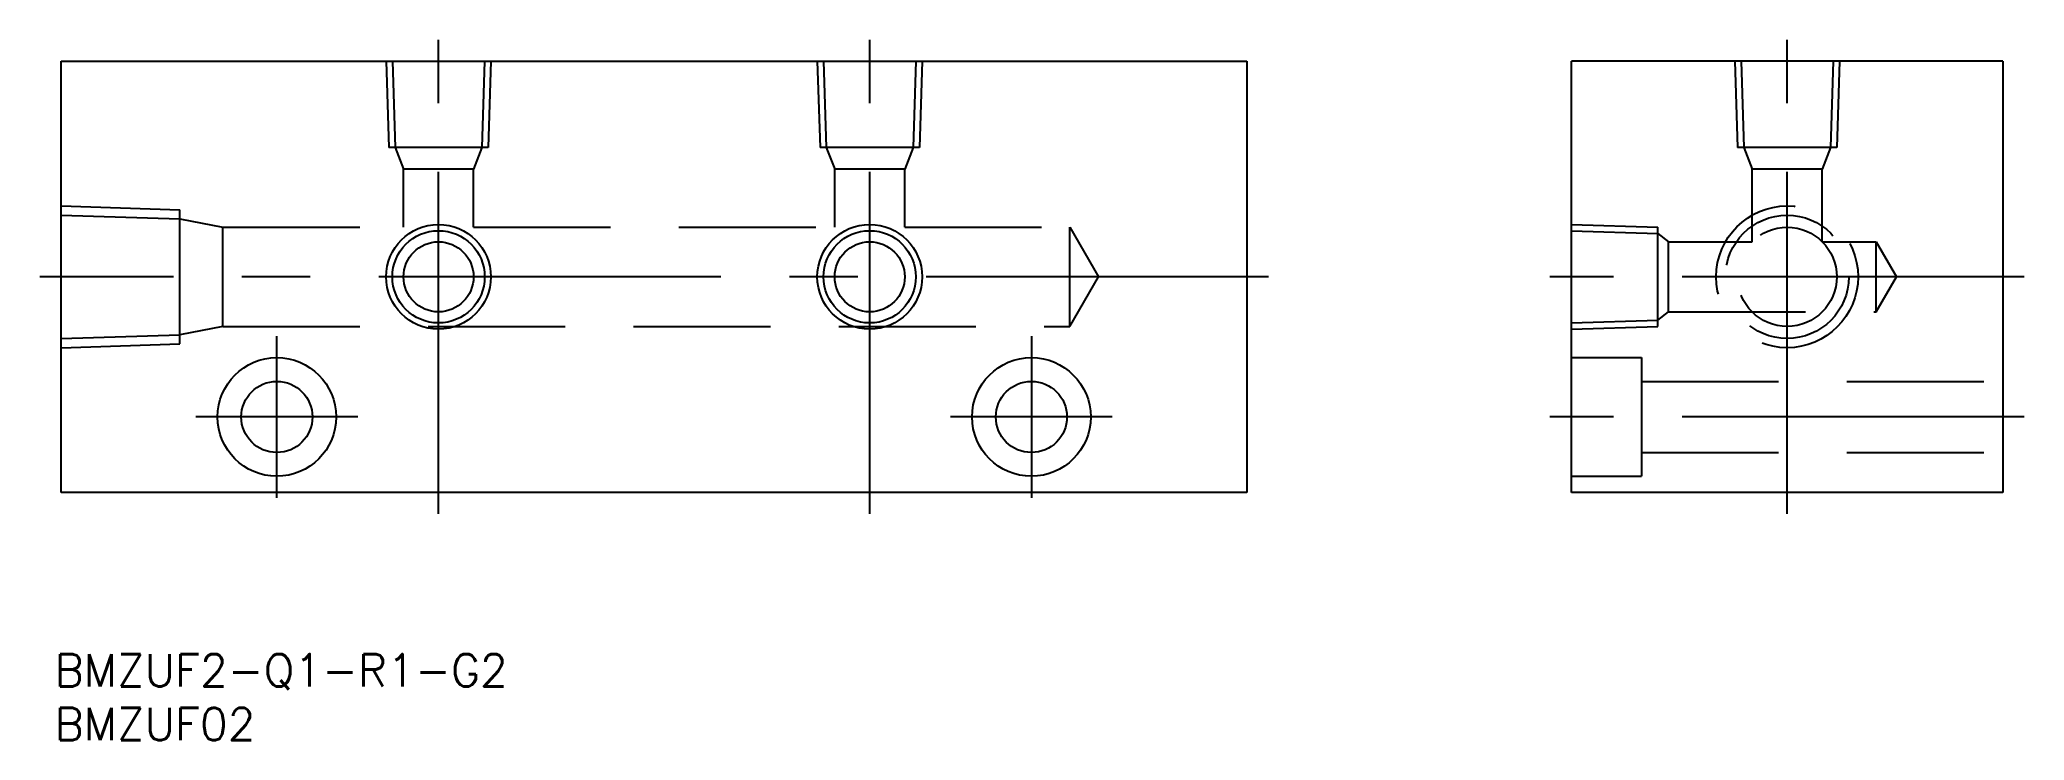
# Model space of a CAD drawing. Extents: x -2 to 182, y -23 to 42.
import ezdxf

# ---------------------------------------------------------------- set-up
doc = ezdxf.new("R2010")
doc.units = 0
doc.linetypes.add('CENTER', pattern=[50.8, 31.75, -6.35, 6.35, -6.35])
doc.linetypes.add('DASHED', pattern=[19.05, 12.7, -6.35])
doc.layers.get('0').update_dxf_attribs({"linetype": 'CONTINUOUS'})
doc.layers.add('CENTER', color=1, linetype='CONTINUOUS')
doc.styles.get("Standard").update_dxf_attribs({"font": 'txt.shx', "height": 3, "bigfont": 'bigfont.shx'})

# ---------------------------------------------------------------- blocks, each defined once
blk = doc.blocks.new('*U2')
at = {"color": 7, "linetype": 'CONTINUOUS'}
blk.add_text('BMZUF2-Q1-R1-G2', height=3, dxfattribs=at).set_placement((-0.625, -18))
blk = doc.blocks.new('*U3')
at = {"color": 7, "linetype": 'CONTINUOUS'}
blk.add_text('BMZUF02', height=3, dxfattribs=at).set_placement((-0.625, -23))

msp = doc.modelspace()

# ---------------------------------------------------------------- linework, layer by layer
at = {"color": 7, "linetype": 'CONTINUOUS'}
for p, q in [((0, 40), (110, 40)), ((0, 0), (0, 40)), ((110, 40), (110, 0)), ((180.11, 40), (140.11, 40)), ((140.11, 0), (140.11, 40)), ((180.11, 40), (180.11, 0)), ((110, 0), (0, 0)), ((180.11, 0), (140.11, 0))]:
    msp.add_line(p, q, dxfattribs=at)
at = {"color": 3, "linetype": 'DASHED'}
for p, q in [((30.14, 40), (30.39, 32)), ((30.72, 40), (30.97, 32)), ((39.28, 40), (39.03, 32)), ((39.86, 40), (39.61, 32)), ((70.14, 40), (70.39, 32)), ((70.72, 40), (70.97, 32)), ((79.28, 40), (79.03, 32)), ((79.86, 40), (79.61, 32)), ((155.25, 40), (155.5, 32)), ((155.83, 40), (156.08, 32)), ((164.39, 40), (164.14, 32)), ((164.98, 40), (164.72, 32)), ((39.61, 32), (30.39, 32)), ((30.97, 32), (31.75, 30)), ((39.03, 32), (38.25, 30)), ((79.61, 32), (70.39, 32)), ((70.97, 32), (71.75, 30)), ((79.03, 32), (78.25, 30)), ((164.72, 32), (155.5, 32)), ((156.08, 32), (156.86, 30)), ((164.14, 32), (163.36, 30)), ((31.75, 24.6), (31.75, 30)), ((38.25, 30), (31.75, 30)), ((38.25, 24.6), (38.25, 30)), ((71.75, 24.6), (71.75, 30)), ((78.25, 30), (71.75, 30)), ((78.25, 24.6), (78.25, 30)), ((163.36, 30), (156.86, 30)), ((156.86, 23.25), (156.86, 30)), ((163.36, 23.25), (163.36, 30)), ((0, 26.58), (11, 26.23)), ((11, 13.77), (11, 26.23)), ((0, 25.72), (11, 25.38)), ((11, 25.38), (15, 24.6)), ((15, 24.6), (31.75, 24.6)), ((15, 15.4), (15, 24.6)), ((38.25, 24.6), (71.75, 24.6)), ((78.25, 24.6), (93.58, 24.6)), ((93.58, 15.4), (93.58, 24.6)), ((93.58, 24.6), (96.24, 20)), ((140.11, 24.86), (148.11, 24.61)), ((140.11, 24.28), (148.11, 24.03)), ((148.11, 15.39), (148.11, 24.61)), ((148.11, 24.03), (149.11, 23.25)), ((149.11, 23.25), (156.86, 23.25)), ((149.11, 16.75), (149.11, 23.25)), ((163.36, 23.25), (168.36, 23.25)), ((168.36, 16.75), (168.36, 23.25)), ((168.36, 23.25), (170.24, 20)), ((93.58, 15.4), (96.24, 20)), ((168.36, 16.75), (170.24, 20)), ((148.11, 15.97), (149.11, 16.75)), ((149.11, 16.75), (168.36, 16.75)), ((15, 15.4), (11, 14.62)), ((15, 15.4), (93.58, 15.4)), ((140.11, 15.72), (148.11, 15.97)), ((140.11, 15.14), (148.11, 15.39)), ((0, 14.28), (11, 14.62)), ((0, 13.42), (11, 13.77)), ((140.11, 12.5), (146.61, 12.5)), ((146.61, 12.5), (146.61, 1.5)), ((146.61, 10.3), (180.11, 10.3)), ((146.61, 3.7), (180.11, 3.7)), ((140.11, 1.5), (146.61, 1.5))]:
    msp.add_line(p, q, dxfattribs=at)
for radius in [6.58, 5.72, 4.6]:
    msp.add_circle((160.11, 20), radius, dxfattribs=at)
at = {"color": 3, "linetype": 'CONTINUOUS'}
for centre in [(35, 20), (75, 20)]:
    msp.add_circle(centre, 4.86, dxfattribs=at)
at = {"color": 7, "linetype": 'CONTINUOUS'}
for centre, radius in [((35, 20), 4.28), ((75, 20), 4.28), ((35, 20), 3.25), ((75, 20), 3.25), ((20, 7), 5.5), ((90, 7), 5.5), ((20, 7), 3.3), ((90, 7), 3.3)]:
    msp.add_circle(centre, radius, dxfattribs=at)
at = {"layer": 'CENTER', "color": 1, "linetype": 'CENTER'}
for p, q in [((35, -2), (35, 42)), ((75, -2), (75, 42)), ((160.11, -2), (160.11, 42)), ((112, 20), (-2, 20)), ((182.11, 20), (138.11, 20)), ((20, -0.5), (20, 14.5)), ((90, 14.5), (90, -0.5)), ((27.5, 7), (12.5, 7)), ((97.5, 7), (82.5, 7)), ((182.11, 7), (138.11, 7))]:
    msp.add_line(p, q, dxfattribs=at)

# ---------------------------------------------------------------- block references
at = {"color": 7, "linetype": 'CONTINUOUS'}
for name in ['*U2', '*U3']:
    msp.add_blockref(name, (0, 0), dxfattribs=at)

doc.saveas('drawing.dxf')
